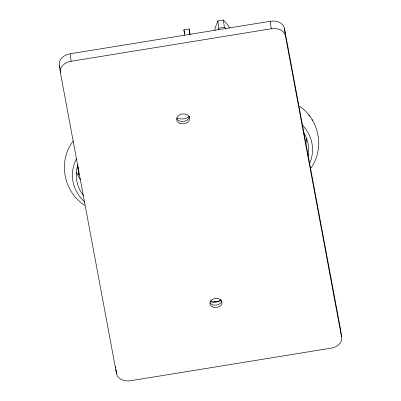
<?xml version="1.0" encoding="UTF-8"?>
<svg xmlns="http://www.w3.org/2000/svg" width="401" height="401" viewBox="0 0 401 401"><rect width="100%" height="100%" fill="white"/><g stroke="black" fill="none" stroke-linecap="round" stroke-linejoin="round"><path stroke-width="0.6" d="M229.202 28.125L228.966 26.321L223.402 20.05L217.833 20.952L214.866 28.611L215.101 30.416M218.149 29.814L218.786 28.175L217.833 20.952M310.569 168.525C324.885 149.242 319.612 119.844 299.742 106.405M73.308 140.972C57.594 160.711 63.468 191.884 84.641 205.287M184.645 35.228L183.929 29.814L189.182 28.962L190.084 34.346M218.786 28.175L224.349 27.273L225.542 28.616M70.16 53.789L270.259 21.278A12.356 9.283 -7.5 0 1 284.494 28.606L340.554 329.331L341.542 336.815A12.12 9.108 -7.5 0 1 330.795 348.203L130.696 380.709A12.476 9.373 -7.5 0 1 116.465 373.386L60.401 72.661L59.413 65.173A12.436 9.343 -7.5 0 1 70.16 53.789L71.147 61.278A12.436 9.343 -7.5 0 0 60.401 72.661M71.147 61.278L271.246 28.767A12.356 9.283 -7.5 0 1 285.482 36.095L341.542 336.815M210.63 300.77A9.659 7.258 -7.5 0 0 214.41 301.552L215.768 301.522M214.41 301.552L217.417 301.311A9.659 7.258 -7.5 0 0 221.106 299.928M84.882 202.154L82.015 199.332A59.879 44.982 -7.5 0 1 76.355 158.881M308.79 115.072L309.502 116.084M311.928 119.553L312.67 120.611M183.929 29.814L184.6 33.393M59.413 65.173L59.99 68.25M284.494 28.606L285.482 36.095M270.259 21.278L271.246 28.767M223.402 20.05L224.349 27.273M189.182 28.962L189.974 34.977M115.553 366.474L115.704 367.627M115.934 369.356L116.465 373.386M77.789 165.929L78.887 175.067L77.634 165.533M340.554 329.331A12.12 9.108 -7.5 0 1 340.71 331.843M221.698 300.79A6.1 4.581 -7.5 0 1 216.505 305.076A6.1 4.581 -7.5 0 1 210.069 302.68M220.56 300.539A9.083 6.822 -7.5 0 1 210.024 301.462M189.523 116.31A10.055 7.554 -7.5 0 1 176.881 118.044M189.387 116.526A6.596 4.957 -7.5 0 1 184.014 121.318A6.596 4.957 -7.5 0 1 176.896 118.957M303.848 132.921A56.015 42.08 -7.5 0 1 308.098 155.919M306.685 138.39A56.015 42.08 -7.5 0 1 305.868 143.373M83.719 195.763A56.015 42.08 -7.5 0 1 77.959 164.575M80.456 179.693A56.015 42.08 -7.5 0 1 76.466 172.204M302.324 124.937A59.879 44.982 -7.5 0 1 309.602 163.728M212.314 306.825A6.1 4.581 -7.5 0 0 222.014 303.166A6.1 4.581 -7.5 0 0 213.608 298.84A6.1 4.581 -7.5 0 0 212.314 306.825M179.412 123.172A6.596 4.957 -7.5 0 0 189.698 118.902A6.596 4.957 -7.5 0 0 180.34 114.536A6.596 4.957 -7.5 0 0 179.412 123.172"/></g></svg>
